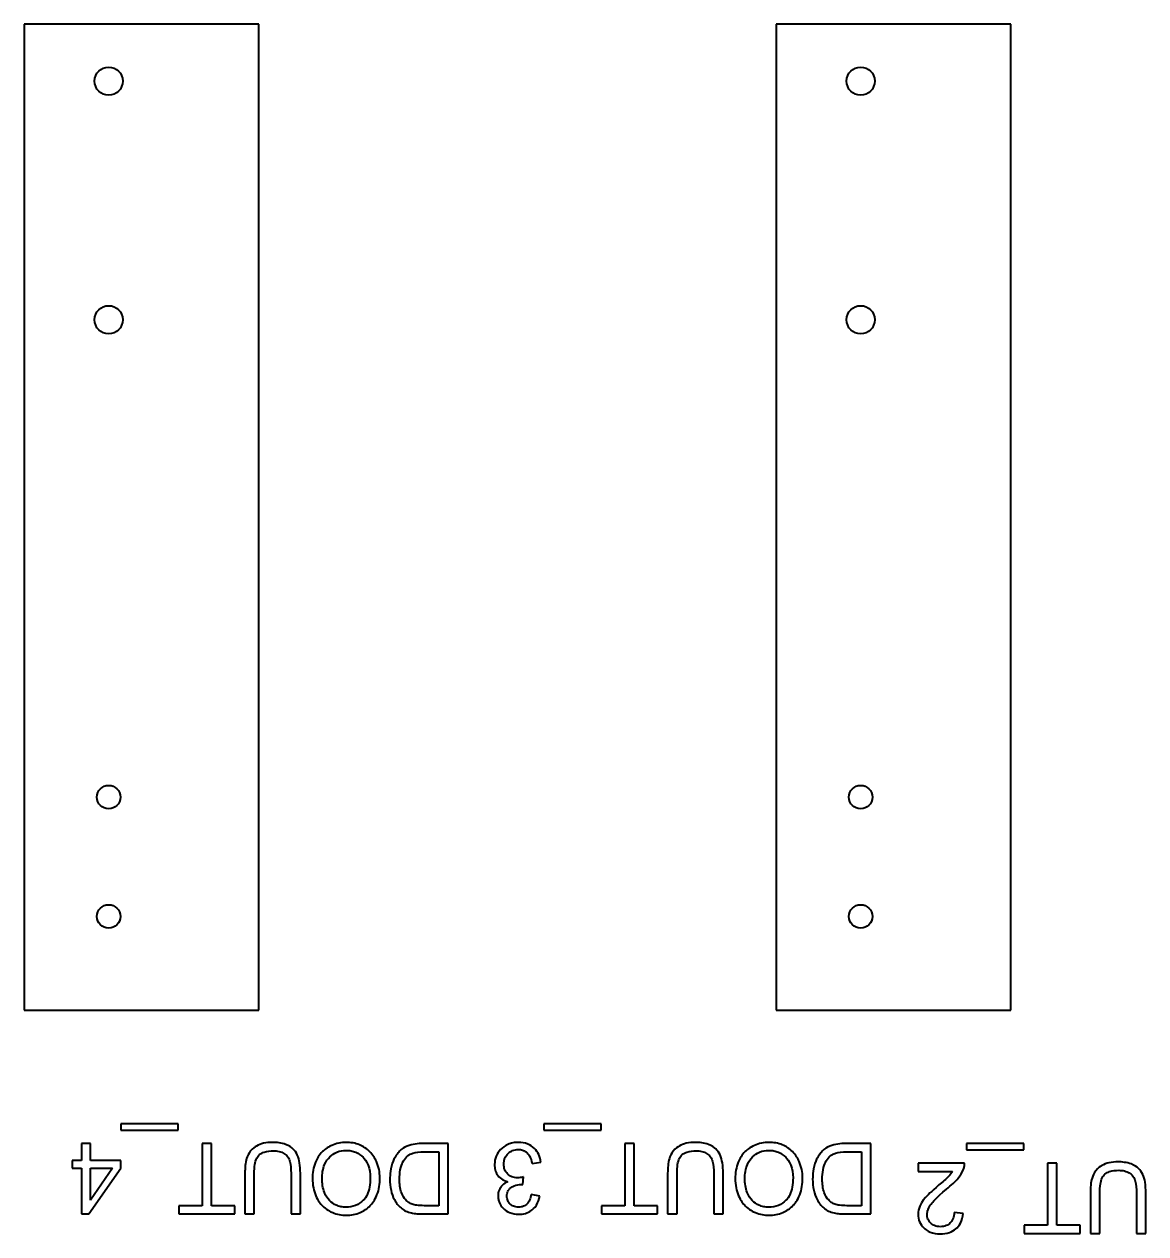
# Model space of a CAD drawing. Header units: millimetres. Extents: x 0 to 5945, y 0 to 4205.
# Drawn here: x 1649.05 to 1672.93, y 235.37 to 261.12 of the extents above; entities that cross this region are included whole.
import ezdxf

# ---------------------------------------------------------------- set-up
doc = ezdxf.new("R2010")
doc.units = ezdxf.units.MM
doc.header["$LTSCALE"] = 5
doc.layers.add('가시적인 것(ISO)', color=3, linetype='Continuous', lineweight=40)

msp = doc.modelspace()

# ---------------------------------------------------------------- linework, layer by layer
at = {"layer": '가시적인 것(ISO)'}
for p, q in [((1654.044, 261.115), (1649.048, 261.115)), ((1649.048, 261.115), (1649.048, 240.125)), ((1654.044, 240.125), (1654.044, 261.115)), ((1670.054, 261.115), (1665.058, 261.115)), ((1665.058, 261.115), (1665.058, 240.125)), ((1670.054, 240.125), (1670.054, 261.115)), ((1649.048, 240.125), (1654.044, 240.125)), ((1665.058, 240.125), (1670.054, 240.125)), ((1652.33, 237.705), (1651.109, 237.705)), ((1651.109, 237.705), (1651.109, 237.573)), ((1652.33, 237.573), (1652.33, 237.705)), ((1661.33, 237.705), (1660.109, 237.705)), ((1660.109, 237.705), (1660.109, 237.573)), ((1661.33, 237.573), (1661.33, 237.705)), ((1651.109, 237.573), (1652.33, 237.573)), ((1660.109, 237.573), (1661.33, 237.573)), ((1650.457, 237.289), (1650.272, 237.289)), ((1650.272, 237.289), (1650.272, 236.93)), ((1650.457, 236.93), (1650.457, 237.289)), ((1653.036, 237.289), (1652.837, 237.289)), ((1652.837, 237.289), (1652.837, 235.966)), ((1653.036, 235.966), (1653.036, 237.289)), ((1658.075, 237.289), (1657.534, 237.289)), ((1658.075, 235.789), (1658.075, 237.289)), ((1662.036, 237.289), (1661.837, 237.289)), ((1661.837, 237.289), (1661.837, 235.966)), ((1662.036, 235.966), (1662.036, 237.289)), ((1667.075, 237.289), (1666.534, 237.289)), ((1667.075, 235.789), (1667.075, 237.289)), ((1670.33, 237.289), (1669.109, 237.289)), ((1669.109, 237.289), (1669.109, 237.156)), ((1669.109, 237.156), (1670.33, 237.156)), ((1670.33, 237.156), (1670.33, 237.289)), ((1650.272, 236.93), (1650.07, 236.93)), ((1650.07, 236.93), (1650.07, 236.761)), ((1651.107, 236.93), (1650.457, 236.93)), ((1651.107, 236.761), (1651.107, 236.93)), ((1657.556, 237.112), (1657.877, 237.112)), ((1657.877, 237.112), (1657.877, 235.966)), ((1659.861, 236.867), (1660.045, 236.891)), ((1666.556, 237.112), (1666.877, 237.112)), ((1666.877, 237.112), (1666.877, 235.966)), ((1650.07, 236.761), (1650.272, 236.761)), ((1650.272, 236.761), (1650.272, 235.789)), ((1650.423, 235.789), (1651.107, 236.761)), ((1650.457, 236.084), (1650.457, 236.761)), ((1650.457, 236.761), (1650.926, 236.761)), ((1650.926, 236.761), (1650.457, 236.084)), ((1653.748, 236.656), (1653.748, 235.789)), ((1653.947, 235.789), (1653.947, 236.655)), ((1654.729, 236.655), (1654.729, 235.789)), ((1654.928, 235.789), (1654.928, 236.656)), ((1662.748, 236.656), (1662.748, 235.789)), ((1662.947, 235.789), (1662.947, 236.655)), ((1663.729, 236.655), (1663.729, 235.789)), ((1663.928, 235.789), (1663.928, 236.656)), ((1669.071, 236.873), (1668.079, 236.873)), ((1668.079, 236.873), (1668.079, 236.696)), ((1668.079, 236.696), (1668.814, 236.696)), ((1671.036, 236.873), (1670.837, 236.873)), ((1670.837, 236.873), (1670.837, 235.55)), ((1671.036, 235.55), (1671.036, 236.873)), ((1659.662, 236.417), (1659.682, 236.578)), ((1660.027, 236.172), (1659.843, 236.205)), ((1671.748, 236.24), (1671.748, 235.373)), ((1671.947, 235.373), (1671.947, 236.238)), ((1672.729, 236.238), (1672.729, 235.373)), ((1672.928, 235.373), (1672.928, 236.24)), ((1652.837, 235.966), (1652.341, 235.966)), ((1652.341, 235.966), (1652.341, 235.789)), ((1653.53, 235.966), (1653.036, 235.966)), ((1653.53, 235.789), (1653.53, 235.966)), ((1657.877, 235.966), (1657.561, 235.966)), ((1661.837, 235.966), (1661.341, 235.966)), ((1661.341, 235.966), (1661.341, 235.789)), ((1662.53, 235.966), (1662.036, 235.966)), ((1662.53, 235.789), (1662.53, 235.966)), ((1666.877, 235.966), (1666.561, 235.966)), ((1650.272, 235.789), (1650.423, 235.789)), ((1652.341, 235.789), (1653.53, 235.789)), ((1653.748, 235.789), (1653.947, 235.789)), ((1654.729, 235.789), (1654.928, 235.789)), ((1657.559, 235.789), (1658.075, 235.789)), ((1661.341, 235.789), (1662.53, 235.789)), ((1662.748, 235.789), (1662.947, 235.789)), ((1663.729, 235.789), (1663.928, 235.789)), ((1666.559, 235.789), (1667.075, 235.789)), ((1669.036, 235.801), (1668.846, 235.82)), ((1670.837, 235.55), (1670.341, 235.55)), ((1670.341, 235.55), (1670.341, 235.373)), ((1670.341, 235.373), (1671.53, 235.373)), ((1671.53, 235.55), (1671.036, 235.55)), ((1671.53, 235.373), (1671.53, 235.55)), ((1671.748, 235.373), (1671.947, 235.373)), ((1672.729, 235.373), (1672.928, 235.373))]:
    msp.add_line(p, q, dxfattribs=at)
for centre, radius in [((1650.847, 259.903), 0.3), ((1666.857, 259.903), 0.3), ((1650.847, 254.823), 0.3), ((1666.857, 254.823), 0.3), ((1650.847, 244.663), 0.25), ((1666.857, 244.663), 0.25), ((1650.847, 242.123), 0.25), ((1666.857, 242.123), 0.25)]:
    msp.add_circle(centre, radius, dxfattribs=at)
for points, knots in [([(1654.335, 237.314), (1654.271, 237.314), (1654.206, 237.309), (1654.09, 237.282), (1654.039, 237.264), (1653.97, 237.223), (1653.912, 237.187), (1653.822, 237.074), (1653.799, 237.022), (1653.757, 236.877), (1653.748, 236.766), (1653.748, 236.656)], [-0.1827395, -0.1827395, -0.1827395, -0.1827395, -0.1243095, -0.1243095, -0.0742781, -0.0742781, -0.0514626, -0.0514626, -0.0329561, -0.0329561, 0, 0, 0, 0]), ([(1654.928, 236.656), (1654.928, 236.73), (1654.924, 236.807), (1654.903, 236.936), (1654.888, 236.995), (1654.841, 237.097), (1654.81, 237.14), (1654.74, 237.205), (1654.692, 237.242), (1654.527, 237.303), (1654.428, 237.314), (1654.335, 237.314)], [-0.1666428, -0.1666428, -0.1666428, -0.1666428, -0.120317, -0.120317, -0.0849202, -0.0849202, -0.0527526, -0.0527526, -0.028158, -0.028158, 0, 0, 0, 0]), ([(1655.903, 237.314), (1655.85, 237.314), (1655.797, 237.309), (1655.693, 237.287), (1655.644, 237.271), (1655.493, 237.203), (1655.43, 237.148), (1655.327, 237.045), (1655.282, 236.963), (1655.206, 236.779), (1655.186, 236.662), (1655.186, 236.541)], [-0.08052814, -0.08052814, -0.08052814, -0.08052814, -0.075448, -0.075448, -0.0704261, -0.0704261, -0.05969695, -0.05969695, -0.03604414, -0.03604414, 0, 0, 0, 0]), ([(1655.391, 236.539), (1655.391, 236.642), (1655.405, 236.749), (1655.474, 236.913), (1655.513, 236.965), (1655.599, 237.05), (1655.649, 237.083), (1655.768, 237.133), (1655.836, 237.144), (1655.904, 237.144)], [-0.08165834, -0.08165834, -0.08165834, -0.08165834, -0.05685822, -0.05685822, -0.03882835, -0.03882835, -0.0205962, -0.0205962, 0, 0, 0, 0]), ([(1656.621, 236.559), (1656.621, 236.619), (1656.615, 236.679), (1656.59, 236.797), (1656.572, 236.853), (1656.52, 236.969), (1656.477, 237.045), (1656.342, 237.178), (1656.268, 237.227), (1656.098, 237.298), (1656.002, 237.314), (1655.903, 237.314)], [-0.1419282, -0.1419282, -0.1419282, -0.1419282, -0.11405, -0.11405, -0.0863552, -0.0863552, -0.0554723, -0.0554723, -0.0295193, -0.0295193, 0, 0, 0, 0]), ([(1655.904, 237.144), (1655.94, 237.144), (1655.975, 237.141), (1656.043, 237.128), (1656.075, 237.118), (1656.165, 237.08), (1656.217, 237.043), (1656.295, 236.964), (1656.338, 236.911), (1656.404, 236.744), (1656.417, 236.652), (1656.417, 236.561)], [-0.1304948, -0.1304948, -0.1304948, -0.1304948, -0.1101568, -0.1101568, -0.0908219, -0.0908219, -0.0538229, -0.0538229, -0.0272604, -0.0272604, 0, 0, 0, 0]), ([(1657.534, 237.289), (1657.437, 237.289), (1657.311, 237.28), (1657.137, 237.207), (1657.087, 237.173), (1656.993, 237.079), (1656.946, 237.019), (1656.844, 236.767), (1656.835, 236.624), (1656.835, 236.531)], [-0.1013045, -0.1013045, -0.1013045, -0.1013045, -0.0660401, -0.0660401, -0.0467074, -0.0467074, -0.0277304, -0.0277304, 0, 0, 0, 0]), ([(1659.569, 237.314), (1659.529, 237.314), (1659.49, 237.311), (1659.416, 237.296), (1659.381, 237.286), (1659.28, 237.242), (1659.229, 237.201), (1659.15, 237.12), (1659.119, 237.073), (1659.074, 236.965), (1659.063, 236.906), (1659.063, 236.846)], [-0.06985908, -0.06985908, -0.06985908, -0.06985908, -0.0607385, -0.0607385, -0.05217226, -0.05217226, -0.03520118, -0.03520118, -0.01818642, -0.01818642, 0, 0, 0, 0]), ([(1659.259, 236.849), (1659.259, 236.872), (1659.261, 236.894), (1659.269, 236.938), (1659.275, 236.958), (1659.302, 237.02), (1659.328, 237.053), (1659.381, 237.104), (1659.412, 237.125), (1659.485, 237.155), (1659.526, 237.162), (1659.567, 237.162)], [-0.04480517, -0.04480517, -0.04480517, -0.04480517, -0.03953756, -0.03953756, -0.03452526, -0.03452526, -0.02387614, -0.02387614, -0.01249682, -0.01249682, 0, 0, 0, 0]), ([(1659.567, 237.162), (1659.598, 237.162), (1659.628, 237.158), (1659.684, 237.14), (1659.71, 237.127), (1659.764, 237.086), (1659.786, 237.059), (1659.832, 236.981), (1659.85, 236.922), (1659.861, 236.867)], [-0.04276956, -0.04276956, -0.04276956, -0.04276956, -0.03481239, -0.03481239, -0.02718734, -0.02718734, -0.01690671, -0.01690671, 0, 0, 0, 0]), ([(1660.045, 236.891), (1660.04, 236.947), (1660.027, 237.001), (1659.981, 237.101), (1659.95, 237.145), (1659.869, 237.225), (1659.821, 237.256), (1659.705, 237.304), (1659.637, 237.314), (1659.569, 237.314)], [-0.06885089, -0.06885089, -0.06885089, -0.06885089, -0.0529579, -0.0529579, -0.03766992, -0.03766992, -0.02055925, -0.02055925, 0, 0, 0, 0]), ([(1663.335, 237.314), (1663.271, 237.314), (1663.206, 237.309), (1663.09, 237.282), (1663.039, 237.264), (1662.97, 237.223), (1662.912, 237.187), (1662.822, 237.074), (1662.799, 237.022), (1662.757, 236.877), (1662.748, 236.766), (1662.748, 236.656)], [-0.1827395, -0.1827395, -0.1827395, -0.1827395, -0.1243095, -0.1243095, -0.0742781, -0.0742781, -0.0514626, -0.0514626, -0.0329561, -0.0329561, 0, 0, 0, 0]), ([(1663.928, 236.656), (1663.928, 236.73), (1663.924, 236.807), (1663.903, 236.936), (1663.888, 236.995), (1663.841, 237.097), (1663.81, 237.14), (1663.74, 237.205), (1663.692, 237.242), (1663.527, 237.303), (1663.428, 237.314), (1663.335, 237.314)], [-0.1666428, -0.1666428, -0.1666428, -0.1666428, -0.120317, -0.120317, -0.0849202, -0.0849202, -0.0527526, -0.0527526, -0.028158, -0.028158, 0, 0, 0, 0]), ([(1664.903, 237.314), (1664.85, 237.314), (1664.797, 237.309), (1664.693, 237.287), (1664.644, 237.271), (1664.493, 237.203), (1664.43, 237.148), (1664.327, 237.045), (1664.282, 236.963), (1664.206, 236.779), (1664.186, 236.662), (1664.186, 236.541)], [-0.08052814, -0.08052814, -0.08052814, -0.08052814, -0.075448, -0.075448, -0.0704261, -0.0704261, -0.05969695, -0.05969695, -0.03604414, -0.03604414, 0, 0, 0, 0]), ([(1664.391, 236.539), (1664.391, 236.642), (1664.405, 236.749), (1664.474, 236.913), (1664.513, 236.965), (1664.599, 237.05), (1664.649, 237.083), (1664.768, 237.133), (1664.836, 237.144), (1664.904, 237.144)], [-0.08165834, -0.08165834, -0.08165834, -0.08165834, -0.05685822, -0.05685822, -0.03882835, -0.03882835, -0.0205962, -0.0205962, 0, 0, 0, 0]), ([(1665.621, 236.559), (1665.621, 236.619), (1665.615, 236.679), (1665.59, 236.797), (1665.572, 236.853), (1665.52, 236.969), (1665.477, 237.045), (1665.342, 237.178), (1665.268, 237.227), (1665.098, 237.298), (1665.002, 237.314), (1664.903, 237.314)], [-0.1419282, -0.1419282, -0.1419282, -0.1419282, -0.11405, -0.11405, -0.0863552, -0.0863552, -0.0554723, -0.0554723, -0.0295193, -0.0295193, 0, 0, 0, 0]), ([(1664.904, 237.144), (1664.94, 237.144), (1664.975, 237.141), (1665.043, 237.128), (1665.075, 237.118), (1665.165, 237.08), (1665.217, 237.043), (1665.295, 236.964), (1665.338, 236.911), (1665.404, 236.744), (1665.417, 236.652), (1665.417, 236.561)], [-0.1304948, -0.1304948, -0.1304948, -0.1304948, -0.1101568, -0.1101568, -0.0908219, -0.0908219, -0.0538229, -0.0538229, -0.0272604, -0.0272604, 0, 0, 0, 0]), ([(1666.534, 237.289), (1666.437, 237.289), (1666.311, 237.28), (1666.137, 237.207), (1666.087, 237.173), (1665.993, 237.079), (1665.946, 237.019), (1665.844, 236.767), (1665.835, 236.624), (1665.835, 236.531)], [-0.1013045, -0.1013045, -0.1013045, -0.1013045, -0.0660401, -0.0660401, -0.0467074, -0.0467074, -0.0277304, -0.0277304, 0, 0, 0, 0]), ([(1653.947, 236.655), (1653.947, 236.717), (1653.95, 236.783), (1653.969, 236.89), (1653.981, 236.937), (1654.018, 237.011), (1654.036, 237.034), (1654.088, 237.078), (1654.122, 237.096), (1654.219, 237.128), (1654.288, 237.135), (1654.352, 237.135)], [-0.06580544, -0.06580544, -0.06580544, -0.06580544, -0.05062257, -0.05062257, -0.03951225, -0.03951225, -0.0306635, -0.0306635, -0.01915675, -0.01915675, 0, 0, 0, 0]), ([(1654.352, 237.135), (1654.393, 237.135), (1654.434, 237.131), (1654.519, 237.11), (1654.552, 237.094), (1654.606, 237.062), (1654.632, 237.039), (1654.683, 236.973), (1654.697, 236.935), (1654.724, 236.835), (1654.729, 236.742), (1654.729, 236.655)], [-0.0552723, -0.0552723, -0.0552723, -0.0552723, -0.05006966, -0.05006966, -0.04418631, -0.04418631, -0.03650006, -0.03650006, -0.02622502, -0.02622502, 0, 0, 0, 0]), ([(1657.04, 236.528), (1657.04, 236.594), (1657.044, 236.663), (1657.07, 236.801), (1657.09, 236.851), (1657.127, 236.93), (1657.154, 236.972), (1657.189, 237.007)], [-0.03646535, -0.03646535, -0.03646535, -0.03646535, -0.02628406, -0.02628406, -0.01488015, -0.01488015, 0, 0, 0, 0]), ([(1657.189, 237.007), (1657.207, 237.024), (1657.226, 237.039), (1657.276, 237.068), (1657.305, 237.079), (1657.386, 237.105), (1657.468, 237.112), (1657.556, 237.112)], [-0.03972134, -0.03972134, -0.03972134, -0.03972134, -0.03404767, -0.03404767, -0.02637667, -0.02637667, 0, 0, 0, 0]), ([(1662.947, 236.655), (1662.947, 236.717), (1662.95, 236.783), (1662.969, 236.89), (1662.981, 236.937), (1663.018, 237.011), (1663.036, 237.034), (1663.088, 237.078), (1663.122, 237.096), (1663.219, 237.128), (1663.288, 237.135), (1663.352, 237.135)], [-0.06580544, -0.06580544, -0.06580544, -0.06580544, -0.05062257, -0.05062257, -0.03951225, -0.03951225, -0.0306635, -0.0306635, -0.01915675, -0.01915675, 0, 0, 0, 0]), ([(1663.352, 237.135), (1663.393, 237.135), (1663.434, 237.131), (1663.519, 237.11), (1663.552, 237.094), (1663.606, 237.062), (1663.632, 237.039), (1663.683, 236.973), (1663.697, 236.935), (1663.724, 236.835), (1663.729, 236.742), (1663.729, 236.655)], [-0.0552723, -0.0552723, -0.0552723, -0.0552723, -0.05006966, -0.05006966, -0.04418631, -0.04418631, -0.03650006, -0.03650006, -0.02622502, -0.02622502, 0, 0, 0, 0]), ([(1666.04, 236.528), (1666.04, 236.594), (1666.044, 236.663), (1666.07, 236.801), (1666.09, 236.851), (1666.127, 236.93), (1666.154, 236.972), (1666.189, 237.007)], [-0.03646535, -0.03646535, -0.03646535, -0.03646535, -0.02628406, -0.02628406, -0.01488015, -0.01488015, 0, 0, 0, 0]), ([(1666.189, 237.007), (1666.207, 237.024), (1666.226, 237.039), (1666.276, 237.068), (1666.305, 237.079), (1666.386, 237.105), (1666.468, 237.112), (1666.556, 237.112)], [-0.03972134, -0.03972134, -0.03972134, -0.03972134, -0.03404767, -0.03404767, -0.02637667, -0.02637667, 0, 0, 0, 0]), ([(1672.335, 236.898), (1672.271, 236.898), (1672.206, 236.893), (1672.09, 236.866), (1672.039, 236.847), (1671.97, 236.807), (1671.912, 236.771), (1671.822, 236.658), (1671.799, 236.606), (1671.757, 236.461), (1671.748, 236.349), (1671.748, 236.24)], [-0.1827395, -0.1827395, -0.1827395, -0.1827395, -0.1243095, -0.1243095, -0.0742781, -0.0742781, -0.0514626, -0.0514626, -0.0329561, -0.0329561, 0, 0, 0, 0]), ([(1672.928, 236.24), (1672.928, 236.313), (1672.924, 236.391), (1672.903, 236.52), (1672.888, 236.578), (1672.841, 236.681), (1672.81, 236.724), (1672.74, 236.789), (1672.692, 236.826), (1672.527, 236.887), (1672.428, 236.898), (1672.335, 236.898)], [-0.1666428, -0.1666428, -0.1666428, -0.1666428, -0.120317, -0.120317, -0.0849202, -0.0849202, -0.0527526, -0.0527526, -0.028158, -0.028158, 0, 0, 0, 0]), ([(1659.063, 236.846), (1659.063, 236.805), (1659.067, 236.765), (1659.087, 236.691), (1659.101, 236.658), (1659.14, 236.597), (1659.167, 236.564), (1659.248, 236.506), (1659.295, 236.487), (1659.343, 236.476)], [-0.0613968, -0.0613968, -0.0613968, -0.0613968, -0.04487794, -0.04487794, -0.02976308, -0.02976308, -0.0150421, -0.0150421, 0, 0, 0, 0]), ([(1659.553, 236.557), (1659.51, 236.557), (1659.468, 236.564), (1659.396, 236.595), (1659.366, 236.615), (1659.314, 236.668), (1659.294, 236.697), (1659.265, 236.768), (1659.259, 236.808), (1659.259, 236.849)], [-0.04828106, -0.04828106, -0.04828106, -0.04828106, -0.03456334, -0.03456334, -0.02296734, -0.02296734, -0.01228332, -0.01228332, 0, 0, 0, 0]), ([(1668.814, 236.696), (1668.792, 236.66), (1668.766, 236.626), (1668.672, 236.527), (1668.597, 236.468), (1668.524, 236.408)], [-0.04103729, -0.04103729, -0.04103729, -0.04103729, -0.02838873, -0.02838873, 0, 0, 0, 0]), ([(1668.686, 236.318), (1668.783, 236.398), (1668.872, 236.479), (1668.983, 236.612), (1669.023, 236.675), (1669.049, 236.745)], [-0.05177971, -0.05177971, -0.05177971, -0.05177971, -0.02233854, -0.02233854, 0, 0, 0, 0]), ([(1669.049, 236.745), (1669.057, 236.765), (1669.063, 236.786), (1669.07, 236.829), (1669.071, 236.851), (1669.071, 236.873)], [-0.01312176, -0.01312176, -0.01312176, -0.01312176, -0.00656352, -0.00656352, 0, 0, 0, 0]), ([(1671.947, 236.238), (1671.947, 236.301), (1671.95, 236.367), (1671.969, 236.473), (1671.981, 236.521), (1672.018, 236.594), (1672.036, 236.618), (1672.088, 236.662), (1672.122, 236.68), (1672.219, 236.712), (1672.288, 236.719), (1672.352, 236.719)], [-0.06580544, -0.06580544, -0.06580544, -0.06580544, -0.05062257, -0.05062257, -0.03951225, -0.03951225, -0.0306635, -0.0306635, -0.01915675, -0.01915675, 0, 0, 0, 0]), ([(1672.352, 236.719), (1672.393, 236.719), (1672.434, 236.715), (1672.519, 236.694), (1672.552, 236.678), (1672.606, 236.646), (1672.632, 236.623), (1672.683, 236.557), (1672.697, 236.519), (1672.724, 236.419), (1672.729, 236.326), (1672.729, 236.238)], [-0.0552723, -0.0552723, -0.0552723, -0.0552723, -0.05006966, -0.05006966, -0.04418631, -0.04418631, -0.03650006, -0.03650006, -0.02622502, -0.02622502, 0, 0, 0, 0]), ([(1655.186, 236.541), (1655.186, 236.476), (1655.192, 236.411), (1655.216, 236.288), (1655.234, 236.229), (1655.302, 236.071), (1655.356, 236.006), (1655.478, 235.882), (1655.565, 235.839), (1655.708, 235.78), (1655.804, 235.763), (1655.903, 235.763)], [-0.06480513, -0.06480513, -0.06480513, -0.06480513, -0.05981322, -0.05981322, -0.05512545, -0.05512545, -0.04655354, -0.04655354, -0.0296574, -0.0296574, 0, 0, 0, 0]), ([(1655.902, 235.933), (1655.865, 235.933), (1655.829, 235.937), (1655.758, 235.951), (1655.724, 235.962), (1655.649, 235.996), (1655.596, 236.028), (1655.513, 236.114), (1655.473, 236.166), (1655.405, 236.34), (1655.391, 236.44), (1655.391, 236.539)], [-0.1516136, -0.1516136, -0.1516136, -0.1516136, -0.1220791, -0.1220791, -0.0935316, -0.0935316, -0.0558687, -0.0558687, -0.0298206, -0.0298206, 0, 0, 0, 0]), ([(1656.417, 236.561), (1656.417, 236.494), (1656.412, 236.424), (1656.39, 236.303), (1656.374, 236.249), (1656.329, 236.154), (1656.302, 236.114), (1656.22, 236.035), (1656.164, 235.997), (1656.04, 235.945), (1655.972, 235.933), (1655.902, 235.933)], [-0.09205293, -0.09205293, -0.09205293, -0.09205293, -0.07187986, -0.07187986, -0.05512906, -0.05512906, -0.04039251, -0.04039251, -0.02097998, -0.02097998, 0, 0, 0, 0]), ([(1655.903, 235.763), (1655.956, 235.763), (1656.008, 235.767), (1656.108, 235.786), (1656.155, 235.8), (1656.282, 235.854), (1656.353, 235.904), (1656.456, 236.01), (1656.515, 236.081), (1656.605, 236.309), (1656.621, 236.435), (1656.621, 236.559)], [-0.1914347, -0.1914347, -0.1914347, -0.1914347, -0.1588981, -0.1588981, -0.1283406, -0.1283406, -0.0734868, -0.0734868, -0.0371408, -0.0371408, 0, 0, 0, 0]), ([(1656.835, 236.531), (1656.835, 236.452), (1656.842, 236.372), (1656.874, 236.221), (1656.898, 236.155), (1656.965, 236.027), (1657.012, 235.968), (1657.072, 235.918)], [-0.06427655, -0.06427655, -0.06427655, -0.06427655, -0.04327347, -0.04327347, -0.02318587, -0.02318587, 0, 0, 0, 0]), ([(1657.305, 235.997), (1657.279, 236.007), (1657.255, 236.02), (1657.209, 236.053), (1657.188, 236.073), (1657.14, 236.128), (1657.106, 236.172), (1657.05, 236.328), (1657.04, 236.428), (1657.04, 236.528)], [-0.08863704, -0.08863704, -0.08863704, -0.08863704, -0.07259706, -0.07259706, -0.05563873, -0.05563873, -0.02994642, -0.02994642, 0, 0, 0, 0]), ([(1659.343, 236.476), (1659.302, 236.457), (1659.263, 236.433), (1659.194, 236.365), (1659.174, 236.328), (1659.144, 236.257), (1659.136, 236.215), (1659.136, 236.172)], [-0.03177885, -0.03177885, -0.03177885, -0.03177885, -0.0229015, -0.0229015, -0.0130002, -0.0130002, 0, 0, 0, 0]), ([(1659.326, 236.169), (1659.326, 236.187), (1659.328, 236.206), (1659.335, 236.241), (1659.34, 236.257), (1659.357, 236.296), (1659.372, 236.317), (1659.422, 236.363), (1659.46, 236.381), (1659.53, 236.41), (1659.581, 236.419), (1659.633, 236.419)], [-0.03345342, -0.03345342, -0.03345342, -0.03345342, -0.03023829, -0.03023829, -0.02729522, -0.02729522, -0.02280998, -0.02280998, -0.01561743, -0.01561743, 0, 0, 0, 0]), ([(1659.682, 236.578), (1659.659, 236.572), (1659.634, 236.566), (1659.592, 236.56), (1659.572, 236.557), (1659.553, 236.557)], [-0.01294612, -0.01294612, -0.01294612, -0.01294612, -0.00574067, -0.00574067, 0, 0, 0, 0]), ([(1659.633, 236.419), (1659.637, 236.419), (1659.641, 236.419), (1659.651, 236.418), (1659.657, 236.417), (1659.662, 236.417)], [-0.002882985, -0.002882985, -0.002882985, -0.002882985, -0.001682254, -0.001682254, 0, 0, 0, 0]), ([(1664.186, 236.541), (1664.186, 236.476), (1664.192, 236.411), (1664.216, 236.288), (1664.234, 236.229), (1664.302, 236.071), (1664.356, 236.006), (1664.478, 235.882), (1664.565, 235.839), (1664.708, 235.78), (1664.804, 235.763), (1664.903, 235.763)], [-0.06480513, -0.06480513, -0.06480513, -0.06480513, -0.05981322, -0.05981322, -0.05512545, -0.05512545, -0.04655354, -0.04655354, -0.0296574, -0.0296574, 0, 0, 0, 0]), ([(1664.902, 235.933), (1664.865, 235.933), (1664.829, 235.937), (1664.758, 235.951), (1664.724, 235.962), (1664.649, 235.996), (1664.596, 236.028), (1664.513, 236.114), (1664.473, 236.166), (1664.405, 236.34), (1664.391, 236.44), (1664.391, 236.539)], [-0.1516136, -0.1516136, -0.1516136, -0.1516136, -0.1220791, -0.1220791, -0.0935316, -0.0935316, -0.0558687, -0.0558687, -0.0298206, -0.0298206, 0, 0, 0, 0]), ([(1665.417, 236.561), (1665.417, 236.494), (1665.412, 236.424), (1665.39, 236.303), (1665.374, 236.249), (1665.329, 236.154), (1665.302, 236.114), (1665.22, 236.035), (1665.164, 235.997), (1665.04, 235.945), (1664.972, 235.933), (1664.902, 235.933)], [-0.09205293, -0.09205293, -0.09205293, -0.09205293, -0.07187986, -0.07187986, -0.05512906, -0.05512906, -0.04039251, -0.04039251, -0.02097998, -0.02097998, 0, 0, 0, 0]), ([(1664.903, 235.763), (1664.956, 235.763), (1665.008, 235.767), (1665.108, 235.786), (1665.155, 235.8), (1665.282, 235.854), (1665.353, 235.904), (1665.456, 236.01), (1665.515, 236.081), (1665.605, 236.309), (1665.621, 236.435), (1665.621, 236.559)], [-0.1914347, -0.1914347, -0.1914347, -0.1914347, -0.1588981, -0.1588981, -0.1283406, -0.1283406, -0.0734868, -0.0734868, -0.0371408, -0.0371408, 0, 0, 0, 0]), ([(1665.835, 236.531), (1665.835, 236.452), (1665.842, 236.372), (1665.874, 236.221), (1665.898, 236.155), (1665.965, 236.027), (1666.012, 235.968), (1666.072, 235.918)], [-0.06427655, -0.06427655, -0.06427655, -0.06427655, -0.04327347, -0.04327347, -0.02318587, -0.02318587, 0, 0, 0, 0]), ([(1666.305, 235.997), (1666.279, 236.007), (1666.255, 236.02), (1666.209, 236.053), (1666.188, 236.073), (1666.14, 236.128), (1666.106, 236.172), (1666.05, 236.328), (1666.04, 236.428), (1666.04, 236.528)], [-0.08863704, -0.08863704, -0.08863704, -0.08863704, -0.07259706, -0.07259706, -0.05563873, -0.05563873, -0.02994642, -0.02994642, 0, 0, 0, 0]), ([(1668.524, 236.408), (1668.352, 236.261), (1668.279, 236.186), (1668.161, 236.054), (1668.13, 235.99), (1668.093, 235.899), (1668.082, 235.842), (1668.082, 235.783)], [-0.03516027, -0.03516027, -0.03516027, -0.03516027, -0.0294768, -0.0294768, -0.01769867, -0.01769867, 0, 0, 0, 0]), ([(1659.136, 236.172), (1659.136, 236.147), (1659.139, 236.123), (1659.149, 236.074), (1659.156, 236.051), (1659.181, 235.994), (1659.205, 235.952), (1659.285, 235.87), (1659.334, 235.841), (1659.444, 235.795), (1659.509, 235.783), (1659.575, 235.783)], [-0.07233212, -0.07233212, -0.07233212, -0.07233212, -0.0618739, -0.0618739, -0.05139769, -0.05139769, -0.03589481, -0.03589481, -0.02003156, -0.02003156, 0, 0, 0, 0]), ([(1659.572, 235.934), (1659.553, 235.934), (1659.534, 235.936), (1659.498, 235.943), (1659.481, 235.948), (1659.437, 235.966), (1659.412, 235.983), (1659.37, 236.026), (1659.354, 236.049), (1659.331, 236.105), (1659.326, 236.136), (1659.326, 236.169)], [-0.03959792, -0.03959792, -0.03959792, -0.03959792, -0.03345358, -0.03345358, -0.02773396, -0.02773396, -0.01817037, -0.01817037, -0.00966614, -0.00966614, 0, 0, 0, 0]), ([(1659.843, 236.205), (1659.837, 236.163), (1659.826, 236.121), (1659.794, 236.054), (1659.777, 236.027), (1659.739, 235.99), (1659.714, 235.969), (1659.644, 235.94), (1659.608, 235.934), (1659.572, 235.934)], [-0.06301122, -0.06301122, -0.06301122, -0.06301122, -0.03990409, -0.03990409, -0.02276781, -0.02276781, -0.01085121, -0.01085121, 0, 0, 0, 0]), ([(1659.575, 235.783), (1659.624, 235.783), (1659.673, 235.789), (1659.763, 235.815), (1659.804, 235.834), (1659.872, 235.881), (1659.916, 235.918), (1659.992, 236.037), (1660.014, 236.104), (1660.027, 236.172)], [-0.09774393, -0.09774393, -0.09774393, -0.09774393, -0.06922545, -0.06922545, -0.04258642, -0.04258642, -0.02086501, -0.02086501, 0, 0, 0, 0]), ([(1668.271, 235.779), (1668.271, 235.816), (1668.279, 235.852), (1668.308, 235.927), (1668.331, 235.966), (1668.389, 236.044), (1668.463, 236.134), (1668.686, 236.318)], [-0.2183426, -0.2183426, -0.2183426, -0.2183426, -0.1577583, -0.1577583, -0.0869803, -0.0869803, 0, 0, 0, 0]), ([(1657.072, 235.918), (1657.102, 235.892), (1657.136, 235.87), (1657.21, 235.834), (1657.25, 235.82), (1657.291, 235.811)], [-0.02477761, -0.02477761, -0.02477761, -0.02477761, -0.01271181, -0.01271181, 0, 0, 0, 0]), ([(1657.561, 235.966), (1657.512, 235.966), (1657.458, 235.968), (1657.372, 235.978), (1657.335, 235.986), (1657.305, 235.997)], [-0.02271504, -0.02271504, -0.02271504, -0.02271504, -0.00972271, -0.00972271, 0, 0, 0, 0]), ([(1666.072, 235.918), (1666.102, 235.892), (1666.136, 235.87), (1666.21, 235.834), (1666.25, 235.82), (1666.291, 235.811)], [-0.02477761, -0.02477761, -0.02477761, -0.02477761, -0.01271181, -0.01271181, 0, 0, 0, 0]), ([(1666.561, 235.966), (1666.512, 235.966), (1666.458, 235.968), (1666.372, 235.978), (1666.335, 235.986), (1666.305, 235.997)], [-0.02271504, -0.02271504, -0.02271504, -0.02271504, -0.00972271, -0.00972271, 0, 0, 0, 0]), ([(1657.291, 235.811), (1657.327, 235.802), (1657.368, 235.798), (1657.455, 235.79), (1657.508, 235.789), (1657.559, 235.789)], [-0.02610579, -0.02610579, -0.02610579, -0.02610579, -0.0151034, -0.0151034, 0, 0, 0, 0]), ([(1666.291, 235.811), (1666.327, 235.802), (1666.368, 235.798), (1666.455, 235.79), (1666.508, 235.789), (1666.559, 235.789)], [-0.02610579, -0.02610579, -0.02610579, -0.02610579, -0.0151034, -0.0151034, 0, 0, 0, 0]), ([(1668.082, 235.783), (1668.082, 235.727), (1668.091, 235.673), (1668.133, 235.572), (1668.164, 235.529), (1668.228, 235.467), (1668.271, 235.431), (1668.405, 235.377), (1668.477, 235.367), (1668.549, 235.367)], [-0.1091803, -0.1091803, -0.1091803, -0.1091803, -0.0754246, -0.0754246, -0.0432877, -0.0432877, -0.0215861, -0.0215861, 0, 0, 0, 0]), ([(1668.554, 235.519), (1668.531, 235.519), (1668.508, 235.521), (1668.466, 235.529), (1668.445, 235.535), (1668.403, 235.554), (1668.372, 235.571), (1668.32, 235.625), (1668.302, 235.65), (1668.277, 235.711), (1668.271, 235.745), (1668.271, 235.779)], [-0.05529017, -0.05529017, -0.05529017, -0.05529017, -0.04364616, -0.04364616, -0.0328661, -0.0328661, -0.0197072, -0.0197072, -0.01028467, -0.01028467, 0, 0, 0, 0]), ([(1668.549, 235.367), (1668.616, 235.367), (1668.684, 235.375), (1668.799, 235.414), (1668.845, 235.44), (1668.915, 235.5), (1668.952, 235.538), (1669.014, 235.66), (1669.03, 235.73), (1669.036, 235.801)], [-0.1036663, -0.1036663, -0.1036663, -0.1036663, -0.0688957, -0.0688957, -0.0410421, -0.0410421, -0.0211527, -0.0211527, 0, 0, 0, 0]), ([(1668.846, 235.82), (1668.846, 235.773), (1668.839, 235.726), (1668.804, 235.642), (1668.782, 235.615), (1668.74, 235.573), (1668.711, 235.555), (1668.639, 235.526), (1668.597, 235.519), (1668.554, 235.519)], [-0.03879416, -0.03879416, -0.03879416, -0.03879416, -0.03076592, -0.03076592, -0.0232504, -0.0232504, -0.01285481, -0.01285481, 0, 0, 0, 0])]:
    msp.add_open_spline(points, degree=3, knots=knots, dxfattribs=at)

doc.saveas('drawing.dxf')
